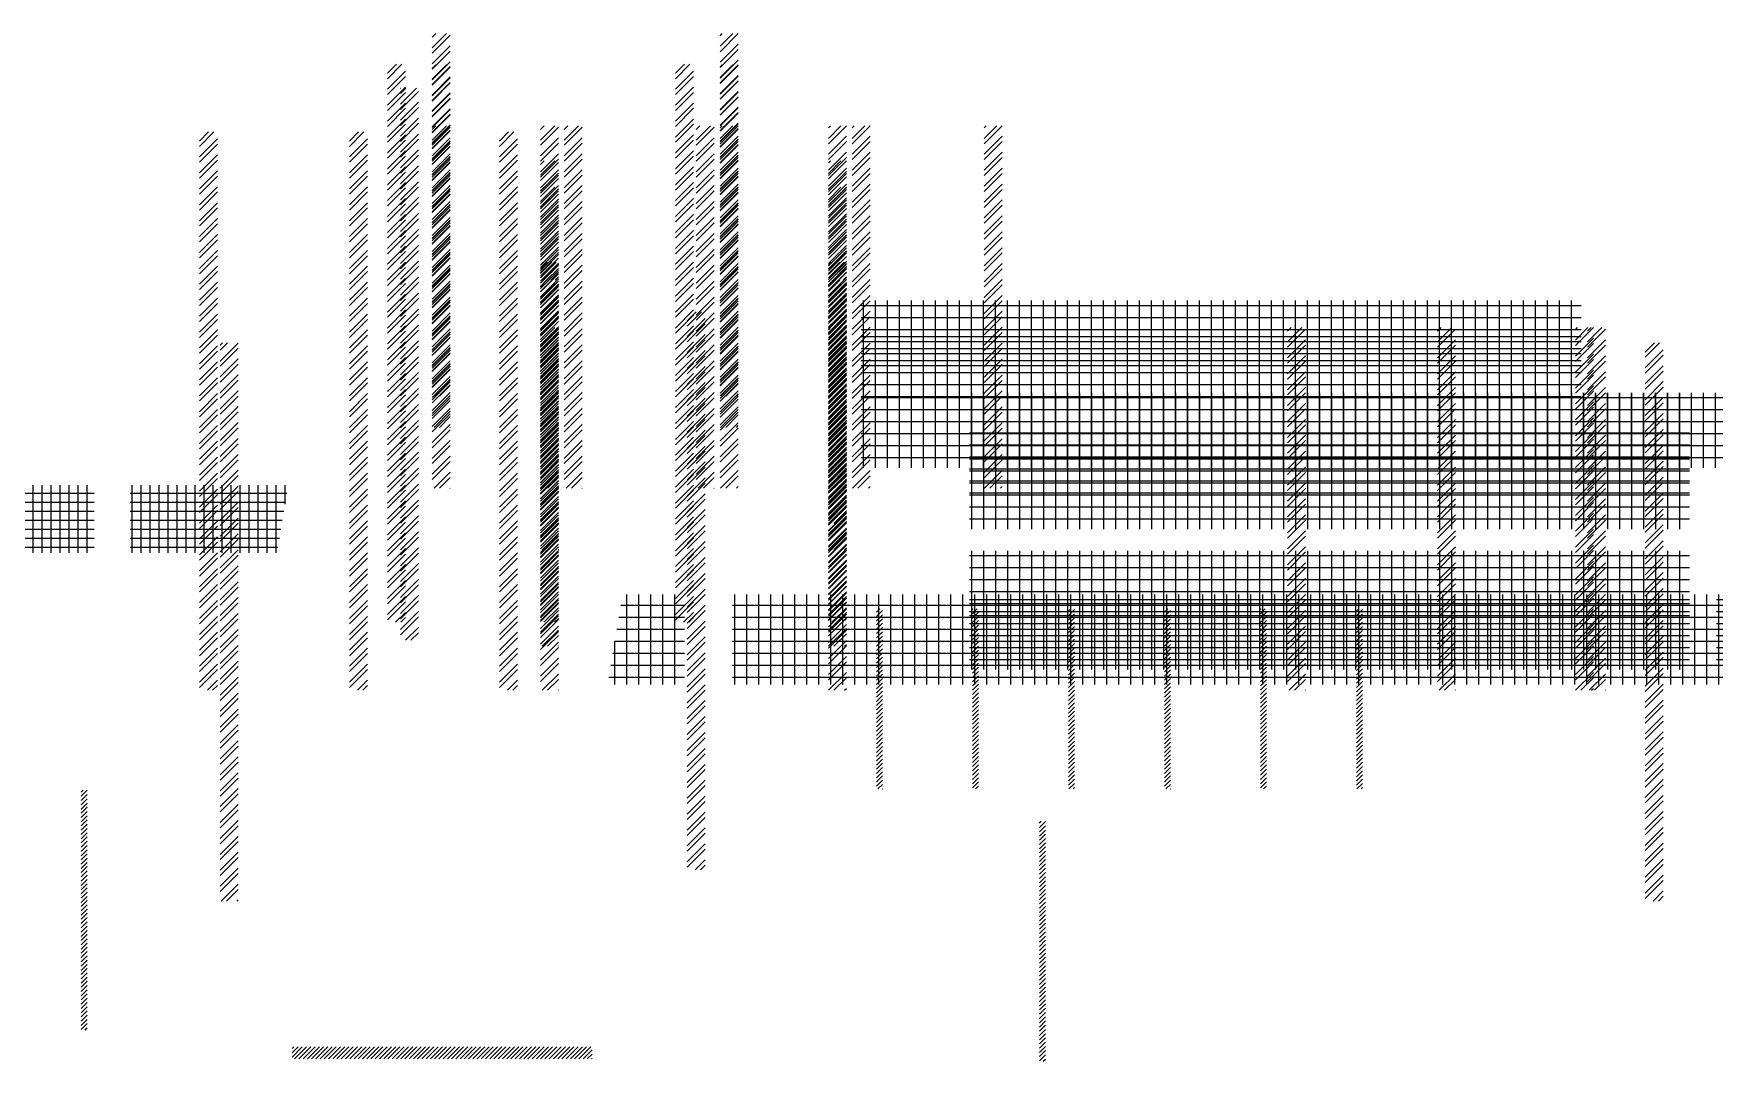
# Paper-space layout 'Layout1' of a CAD drawing. Extents: x -542 to 3071708, y -2912 to 2371007.
# Drawn here: x 19582 to 33588, y 9482 to 18043 of the extents above; entities that cross this region are included whole.
import ezdxf

# ---------------------------------------------------------------- set-up
doc = ezdxf.new("R2010")
doc.units = 0
doc.header["$LTSCALE"] = 500
doc.layers.get('0').update_dxf_attribs({"linetype": 'CONTINUOUS'})
doc.layers.add('DIM', color=2, linetype='CONTINUOUS')

# ---------------------------------------------------------------- blocks, each defined once
blk = doc.blocks.new('*X')
at = {"color": 0}
for p, q in [((2864, 18376), (2882, 18394)), ((2864, 18332), (2926, 18394)), ((2864, 18243), (3014, 18393)), ((2864, 18199), (3014, 18349)), ((14739, 18318), (14815, 18394)), ((14739, 18274), (14859, 18394)), ((2864, 18111), (3014, 18261)), ((2864, 18066), (3014, 18216)), ((14739, 18186), (14889, 18336)), ((14739, 18142), (14889, 18292)), ((2864, 17978), (3014, 18128)), ((2864, 17934), (3014, 18084)), ((14739, 18053), (14889, 18203)), ((14739, 18009), (14889, 18159)), ((14739, 17921), (14889, 18071)), ((2864, 17845), (3014, 17995)), ((2864, 17801), (3014, 17951)), ((14739, 17876), (14889, 18026)), ((14739, 17788), (14889, 17938)), ((2864, 17713), (3014, 17863)), ((2864, 17669), (3014, 17819)), ((14739, 17744), (14889, 17894)), ((14739, 17655), (14889, 17805)), ((2864, 17580), (3014, 17730)), ((2864, 17536), (3014, 17686)), ((14739, 17611), (14889, 17761)), ((14739, 17523), (14889, 17673)), ((2864, 17448), (3014, 17598)), ((2864, 17403), (3014, 17553)), ((14739, 17479), (14889, 17629)), ((14739, 17390), (14889, 17540)), ((2864, 17315), (3014, 17465)), ((2864, 17271), (3014, 17421)), ((14739, 17346), (14889, 17496)), ((14739, 17258), (14889, 17408)), ((2864, 17183), (3014, 17333)), ((2864, 17138), (3014, 17288)), ((14739, 17213), (14889, 17363)), ((14739, 17125), (14889, 17275)), ((14739, 17081), (14889, 17231)), ((2864, 17050), (3014, 17200)), ((2864, 17006), (3014, 17156)), ((14739, 16992), (14889, 17142)), ((14739, 16948), (14889, 17098)), ((2864, 16917), (3014, 17067)), ((2864, 16873), (3014, 17023)), ((14739, 16860), (14889, 17010)), ((14739, 16816), (14889, 16966)), ((2864, 16785), (3014, 16935)), ((2864, 16741), (3014, 16891)), ((14739, 16727), (14889, 16877)), ((14739, 16683), (14889, 16833)), ((2864, 16652), (3014, 16802)), ((2864, 16608), (3014, 16758)), ((2864, 16520), (3014, 16670)), ((14739, 16595), (14889, 16745)), ((14739, 16551), (14889, 16701)), ((23805, 16645), (23924, 16764)), ((23805, 16734), (23836, 16764)), ((23805, 16601), (23955, 16751)), ((26205, 16659), (26310, 16764)), ((26205, 16614), (26355, 16764)), ((26205, 16747), (26222, 16764)), ((26205, 16526), (26355, 16676)), ((2864, 16475), (3014, 16625)), ((2864, 16387), (3014, 16537)), ((14739, 16462), (14889, 16612)), ((14739, 16418), (14889, 16568)), ((23805, 16513), (23955, 16663)), ((23805, 16468), (23955, 16618)), ((23805, 16380), (23955, 16530)), ((26205, 16482), (26355, 16632)), ((26205, 16393), (26355, 16543)), ((2864, 16343), (3014, 16493)), ((2864, 16254), (3014, 16404)), ((14739, 16330), (14889, 16480)), ((14739, 16285), (14889, 16435)), ((23805, 16336), (23955, 16486)), ((23805, 16247), (23955, 16397)), ((26205, 16349), (26355, 16499)), ((26205, 16261), (26355, 16411)), ((2864, 16210), (3014, 16360)), ((2864, 16122), (3014, 16272)), ((14739, 16197), (14889, 16347)), ((14739, 16153), (14889, 16303)), ((23805, 16203), (23955, 16353)), ((23805, 16115), (23955, 16265)), ((26205, 16217), (26355, 16367)), ((26205, 16128), (26355, 16278)), ((2864, 16078), (3014, 16228)), ((2864, 15989), (3014, 16139)), ((14739, 16064), (14889, 16214)), ((14739, 16020), (14889, 16170)), ((23805, 16071), (23955, 16221)), ((23805, 15982), (23955, 16132)), ((26205, 16084), (26355, 16234)), ((26205, 15996), (26355, 16146)), ((2864, 15945), (3014, 16095)), ((2864, 15857), (3014, 16007)), ((14739, 15932), (14889, 16082)), ((14739, 15888), (14889, 16038)), ((23805, 15938), (23955, 16088)), ((23805, 15850), (23955, 16000)), ((26205, 15952), (26355, 16102)), ((26205, 15863), (26355, 16013)), ((26205, 15819), (26355, 15969)), ((2864, 15812), (3014, 15962)), ((2864, 15724), (3014, 15874)), ((2864, 15680), (3014, 15830)), ((14739, 15799), (14889, 15949)), ((14739, 15755), (14889, 15905)), ((23805, 15805), (23955, 15955)), ((23805, 15717), (23955, 15867)), ((26205, 15731), (26355, 15881)), ((26205, 15686), (26355, 15836)), ((2864, 15592), (3014, 15742)), ((2864, 15547), (3014, 15697)), ((14739, 15667), (14889, 15817)), ((14739, 15622), (14889, 15772)), ((23805, 15673), (23955, 15823)), ((23805, 15584), (23955, 15734)), ((23805, 15540), (23955, 15690)), ((26205, 15598), (26355, 15748)), ((26205, 15554), (26355, 15704)), ((2864, 15459), (3014, 15609)), ((2864, 15415), (3014, 15565)), ((14739, 15534), (14889, 15684)), ((14739, 15490), (14889, 15640)), ((14739, 15402), (14889, 15552)), ((23805, 15452), (23955, 15602)), ((23805, 15408), (23955, 15558)), ((26205, 15465), (26355, 15615)), ((26205, 15421), (26355, 15571)), ((2864, 15326), (3014, 15476)), ((2864, 15282), (3014, 15432)), ((14739, 15357), (14889, 15507)), ((14739, 15269), (14889, 15419)), ((23805, 15319), (23955, 15469)), ((23805, 15275), (23955, 15425)), ((26205, 15333), (26355, 15483)), ((26205, 15289), (26355, 15439)), ((2864, 15194), (3014, 15344)), ((2864, 15150), (3014, 15300)), ((14739, 15225), (14889, 15375)), ((14739, 15136), (14889, 15286)), ((23805, 15187), (23955, 15337)), ((23805, 15143), (23955, 15293)), ((26205, 15200), (26355, 15350)), ((26205, 15156), (26355, 15306)), ((2864, 15061), (3014, 15211)), ((2864, 15017), (3014, 15167)), ((14739, 15092), (14889, 15242)), ((14739, 15004), (14889, 15154)), ((23805, 15054), (23955, 15204)), ((23805, 15010), (23955, 15160)), ((26205, 15068), (26355, 15218)), ((26205, 15023), (26355, 15173)), ((2864, 14929), (3014, 15079)), ((2864, 14884), (3014, 15034)), ((14739, 14960), (14889, 15110)), ((14739, 14871), (14889, 15021)), ((23805, 14922), (23955, 15072)), ((23805, 14877), (23955, 15027)), ((26205, 14935), (26355, 15085)), ((26205, 14891), (26355, 15041)), ((2864, 14796), (3014, 14946)), ((2864, 14752), (3014, 14902)), ((14739, 14827), (14889, 14977)), ((14739, 14739), (14889, 14889)), ((23805, 14789), (23955, 14939)), ((23805, 14745), (23955, 14895)), ((26205, 14802), (26355, 14952)), ((26205, 14758), (26355, 14908)), ((2864, 14663), (3014, 14813)), ((2864, 14619), (3014, 14769)), ((14739, 14694), (14889, 14844)), ((14739, 14606), (14889, 14756)), ((14739, 14562), (14889, 14712)), ((23805, 14656), (23955, 14806)), ((23805, 14612), (23955, 14762)), ((26205, 14670), (26355, 14820)), ((26205, 14626), (26355, 14776)), ((2864, 14531), (3014, 14681)), ((2864, 14487), (3014, 14637)), ((14739, 14473), (14889, 14623)), ((14739, 14429), (14889, 14579)), ((23805, 14524), (23955, 14674)), ((23805, 14480), (23955, 14630)), ((26205, 14537), (26355, 14687)), ((26205, 14493), (26355, 14643)), ((2864, 14398), (3014, 14548)), ((2864, 14354), (3014, 14504)), ((14739, 14341), (14889, 14491)), ((14739, 14297), (14889, 14447)), ((23805, 14391), (23955, 14541)), ((23805, 14347), (23955, 14497)), ((26205, 14405), (26355, 14555)), ((26205, 14361), (26355, 14511)), ((27380, 14500), (27580, 14500)), ((27400, 13915), (27400, 14540)), ((27500, 13915), (27500, 14540)), ((27580, 14500), (33380, 14500)), ((27600, 13915), (27600, 14540)), ((27700, 13915), (27700, 14540)), ((27800, 13915), (27800, 14540)), ((27900, 13915), (27900, 14540)), ((28000, 13915), (28000, 14540)), ((28100, 13915), (28100, 14540)), ((28200, 13915), (28200, 14540)), ((28300, 13915), (28300, 14540)), ((28400, 13915), (28400, 14540)), ((28500, 13915), (28500, 14540)), ((28600, 13915), (28600, 14540)), ((28700, 13915), (28700, 14540)), ((28800, 13915), (28800, 14540)), ((28900, 13915), (28900, 14540)), ((29000, 13915), (29000, 14540)), ((29100, 13915), (29100, 14540)), ((29200, 13915), (29200, 14540)), ((29300, 13915), (29300, 14540)), ((29400, 13915), (29400, 14540)), ((29500, 13915), (29500, 14540)), ((29600, 13915), (29600, 14540)), ((29700, 13915), (29700, 14540)), ((29800, 13915), (29800, 14540)), ((29900, 13915), (29900, 14540)), ((30000, 13915), (30000, 14540)), ((30100, 13915), (30100, 14540)), ((30200, 13915), (30200, 14540)), ((30300, 13915), (30300, 14540)), ((30400, 13915), (30400, 14540)), ((30500, 13915), (30500, 14540)), ((30600, 13915), (30600, 14540)), ((30700, 13915), (30700, 14540)), ((30800, 13915), (30800, 14540)), ((30900, 13915), (30900, 14540)), ((31000, 13915), (31000, 14540)), ((31100, 13915), (31100, 14540)), ((31200, 13915), (31200, 14540)), ((31300, 13915), (31300, 14540)), ((31400, 13915), (31400, 14540)), ((31500, 13915), (31500, 14540)), ((31600, 13915), (31600, 14540)), ((31700, 13915), (31700, 14540)), ((31800, 13915), (31800, 14540)), ((31900, 13915), (31900, 14540)), ((32000, 13915), (32000, 14540)), ((32100, 13915), (32100, 14540)), ((32200, 13915), (32200, 14540)), ((32300, 13915), (32300, 14540)), ((32400, 13915), (32400, 14540)), ((32500, 13915), (32500, 14540)), ((32600, 13915), (32600, 14540)), ((32700, 13915), (32700, 14540)), ((32800, 13915), (32800, 14540)), ((32900, 13915), (32900, 14540)), ((33000, 13915), (33000, 14540)), ((33100, 13915), (33100, 14540)), ((33200, 13915), (33200, 14540)), ((33300, 13915), (33300, 14540)), ((2864, 14266), (3014, 14416)), ((2864, 14221), (3014, 14371)), ((9690, 14392), (9706, 14409)), ((9690, 14357), (9740, 14407)), ((9690, 14322), (9740, 14372)), ((9690, 14286), (9740, 14336)), ((9690, 14251), (9740, 14301)), ((14739, 14208), (14889, 14358)), ((14739, 14164), (14889, 14314)), ((23805, 14259), (23955, 14409)), ((23805, 14214), (23955, 14364)), ((26205, 14272), (26355, 14422)), ((26205, 14228), (26355, 14378)), ((26205, 14140), (26355, 14290)), ((27380, 14400), (27580, 14400)), ((27380, 14300), (27580, 14300)), ((27580, 14400), (33380, 14400)), ((27580, 14300), (33380, 14300)), ((2864, 14133), (3014, 14283)), ((2864, 14089), (3014, 14239)), ((2864, 14001), (3014, 14151)), ((9690, 14216), (9740, 14266)), ((9690, 14180), (9740, 14230)), ((9690, 14145), (9740, 14195)), ((9690, 14110), (9740, 14160)), ((14739, 14076), (14889, 14226)), ((14739, 14031), (14889, 14181)), ((23805, 14126), (23955, 14276)), ((23805, 14082), (23955, 14232)), ((26205, 14095), (26355, 14245)), ((26205, 14007), (26355, 14157)), ((27380, 14200), (27580, 14200)), ((27580, 14200), (33380, 14200)), ((2864, 13956), (3014, 14106)), ((2864, 13868), (3014, 14018)), ((9690, 14074), (9740, 14124)), ((9690, 14039), (9740, 14089)), ((9690, 14003), (9740, 14053)), ((9690, 13968), (9740, 14018)), ((14739, 13943), (14889, 14093)), ((14739, 13899), (14889, 14049)), ((23805, 13993), (23955, 14143)), ((23805, 13949), (23955, 14099)), ((23805, 13861), (23955, 14011)), ((26205, 13963), (26355, 14113)), ((26205, 13874), (26355, 14024)), ((27380, 14100), (27580, 14100)), ((27580, 14100), (33380, 14100)), ((2864, 13824), (3014, 13974)), ((2873, 13744), (3014, 13885)), ((9690, 13933), (9740, 13983)), ((9690, 13897), (9740, 13947)), ((9690, 13862), (9740, 13912)), ((9690, 13827), (9740, 13877)), ((14739, 13811), (14889, 13961)), ((14739, 13766), (14889, 13916)), ((23805, 13817), (23955, 13967)), ((23821, 13744), (23955, 13878)), ((26205, 13830), (26355, 13980)), ((26207, 13744), (26355, 13892)), ((27380, 14000), (27580, 14000)), ((27580, 14000), (33380, 14000)), ((2917, 13744), (3014, 13841)), ((3005, 13744), (3014, 13753)), ((9690, 13791), (9740, 13841)), ((9690, 13756), (9740, 13806)), ((9690, 13721), (9740, 13771)), ((9690, 13685), (9740, 13735)), ((14805, 13744), (14889, 13828)), ((14849, 13744), (14889, 13784)), ((23865, 13744), (23955, 13834)), ((23953, 13744), (23955, 13746)), ((26251, 13744), (26355, 13848)), ((26340, 13744), (26355, 13759)), ((9690, 13650), (9740, 13700)), ((9690, 13615), (9740, 13665)), ((9690, 13579), (9740, 13629)), ((9690, 13544), (9740, 13594)), ((9690, 13509), (9740, 13559)), ((9690, 13473), (9740, 13523)), ((9690, 13438), (9740, 13488)), ((9690, 13402), (9740, 13452)), ((9690, 13367), (9740, 13417)), ((9690, 13332), (9740, 13382)), ((9690, 13296), (9740, 13346)), ((9690, 13261), (9740, 13311)), ((9690, 13226), (9740, 13276)), ((9690, 13190), (9740, 13240)), ((9690, 13155), (9740, 13205)), ((9690, 13120), (9740, 13170)), ((9690, 13084), (9740, 13134)), ((9690, 13049), (9740, 13099)), ((9690, 13014), (9740, 13064)), ((9690, 12978), (9740, 13028)), ((9690, 12943), (9740, 12993)), ((9690, 12907), (9740, 12957)), ((9690, 12872), (9740, 12922)), ((9690, 12837), (9740, 12887)), ((9690, 12801), (9740, 12851)), ((9690, 12766), (9740, 12816)), ((9690, 12731), (9740, 12781)), ((9690, 12695), (9740, 12745)), ((9690, 12660), (9740, 12710)), ((9690, 12625), (9740, 12675)), ((9690, 12589), (9740, 12639)), ((3464, 12444), (3548, 12529)), ((3464, 12479), (3513, 12529)), ((3464, 12515), (3478, 12529)), ((3484, 12429), (3584, 12529)), ((3519, 12429), (3619, 12529)), ((3554, 12429), (3654, 12529)), ((3590, 12429), (3690, 12529)), ((3625, 12429), (3725, 12529)), ((3661, 12429), (3761, 12529)), ((3696, 12429), (3796, 12529)), ((3731, 12429), (3831, 12529)), ((3767, 12429), (3867, 12529)), ((3802, 12429), (3902, 12529)), ((3837, 12429), (3937, 12529)), ((3873, 12429), (3973, 12529)), ((3908, 12429), (4008, 12529)), ((3943, 12429), (4043, 12529)), ((3979, 12429), (4079, 12529)), ((4014, 12429), (4114, 12529)), ((4049, 12429), (4149, 12529)), ((4085, 12429), (4185, 12529)), ((4120, 12429), (4220, 12529)), ((4155, 12429), (4255, 12529)), ((4191, 12429), (4291, 12529)), ((4226, 12429), (4326, 12529)), ((4262, 12429), (4362, 12529)), ((4297, 12429), (4397, 12529)), ((4332, 12429), (4432, 12529)), ((4368, 12429), (4468, 12529)), ((4403, 12429), (4503, 12529)), ((4438, 12429), (4538, 12529)), ((4474, 12429), (4574, 12529)), ((4509, 12429), (4609, 12529)), ((4544, 12429), (4644, 12529)), ((4580, 12429), (4680, 12529)), ((4615, 12429), (4715, 12529)), ((4650, 12429), (4750, 12529)), ((4686, 12429), (4786, 12529)), ((4721, 12429), (4821, 12529)), ((4757, 12429), (4857, 12529)), ((4792, 12429), (4892, 12529)), ((4827, 12429), (4927, 12529)), ((4863, 12429), (4963, 12529)), ((4898, 12429), (4998, 12529)), ((4933, 12429), (5033, 12529)), ((4969, 12429), (5069, 12529)), ((5004, 12429), (5104, 12529)), ((5039, 12429), (5139, 12529)), ((5075, 12429), (5175, 12529)), ((5110, 12429), (5210, 12529)), ((5145, 12429), (5245, 12529)), ((5181, 12429), (5281, 12529)), ((5216, 12429), (5316, 12529)), ((5252, 12429), (5352, 12529)), ((5287, 12429), (5387, 12529)), ((5322, 12429), (5422, 12529)), ((5358, 12429), (5458, 12529)), ((5393, 12429), (5493, 12529)), ((5428, 12429), (5528, 12529)), ((5464, 12429), (5564, 12529)), ((5499, 12429), (5599, 12529)), ((5534, 12429), (5634, 12529)), ((5570, 12429), (5670, 12529)), ((5605, 12429), (5705, 12529)), ((5640, 12429), (5740, 12529)), ((5676, 12429), (5776, 12529)), ((5711, 12429), (5811, 12529)), ((5746, 12429), (5846, 12529)), ((5782, 12429), (5882, 12529)), ((5817, 12429), (5917, 12529)), ((5853, 12429), (5953, 12529)), ((5888, 12429), (5964, 12504)), ((5923, 12429), (5964, 12469)), ((9690, 12554), (9740, 12604)), ((9690, 12519), (9740, 12569)), ((9690, 12483), (9740, 12533)), ((9690, 12448), (9740, 12498)), ((5959, 12429), (5964, 12434)), ((9690, 12413), (9740, 12463)), ((9722, 12409), (9740, 12427)), ((2739, 10031), (2816, 10108)), ((2739, 9986), (2860, 10108)), ((14614, 9973), (14748, 10108)), ((14614, 10106), (14616, 10108)), ((14614, 10062), (14660, 10108)), ((2739, 9898), (2889, 10048)), ((2739, 9854), (2889, 10004)), ((14614, 9929), (14764, 10079)), ((14614, 9841), (14764, 9991)), ((14614, 9796), (14764, 9946)), ((2739, 9765), (2889, 9915)), ((2739, 9721), (2889, 9871)), ((14614, 9708), (14764, 9858)), ((14614, 9664), (14764, 9814)), ((2739, 9633), (2889, 9783)), ((2739, 9589), (2889, 9739)), ((14614, 9575), (14764, 9725)), ((14614, 9531), (14764, 9681)), ((2739, 9500), (2889, 9650)), ((2739, 9456), (2889, 9606)), ((14614, 9443), (14764, 9593)), ((14614, 9399), (14764, 9549)), ((2739, 9368), (2889, 9518)), ((2739, 9324), (2889, 9474)), ((2739, 9235), (2889, 9385)), ((14614, 9310), (14764, 9460)), ((14614, 9266), (14764, 9416)), ((2739, 9191), (2889, 9341)), ((2739, 9103), (2889, 9253)), ((14614, 9178), (14764, 9328)), ((14614, 9134), (14764, 9284)), ((2739, 9058), (2889, 9208)), ((2739, 8970), (2889, 9120)), ((14614, 9045), (14764, 9195)), ((14614, 9001), (14764, 9151)), ((2739, 8926), (2889, 9076)), ((2739, 8837), (2889, 8987)), ((14614, 8913), (14764, 9063)), ((14614, 8868), (14764, 9018)), ((2739, 8793), (2889, 8943)), ((2739, 8705), (2889, 8855)), ((14614, 8780), (14764, 8930)), ((14614, 8736), (14764, 8886)), ((2739, 8661), (2889, 8811)), ((2739, 8572), (2889, 8722)), ((14614, 8647), (14764, 8797)), ((14614, 8603), (14764, 8753)), ((2739, 8528), (2889, 8678)), ((2739, 8440), (2889, 8590)), ((2739, 8395), (2889, 8545)), ((14614, 8515), (14764, 8665)), ((14614, 8471), (14764, 8621)), ((2739, 8307), (2889, 8457)), ((2739, 8263), (2889, 8413)), ((4014, 8327), (4145, 8458)), ((4014, 8362), (4109, 8458)), ((4014, 8398), (4074, 8458)), ((4014, 8433), (4038, 8458)), ((4030, 8308), (4164, 8442)), ((4065, 8308), (4164, 8406)), ((14614, 8382), (14764, 8532)), ((14614, 8338), (14764, 8488)), ((2739, 8174), (2889, 8324)), ((2739, 8130), (2889, 8280)), ((4014, 8256), (4065, 8308)), ((4014, 8212), (4109, 8308)), ((4014, 8124), (4164, 8274)), ((4101, 8308), (4164, 8371)), ((4136, 8308), (4164, 8336)), ((14614, 8250), (14764, 8400)), ((14614, 8205), (14764, 8355)), ((14614, 8117), (14764, 8267)), ((2739, 8042), (2889, 8192)), ((2739, 7998), (2889, 8148)), ((4014, 8079), (4164, 8229)), ((4014, 7991), (4164, 8141)), ((14614, 8073), (14764, 8223)), ((14614, 7984), (14764, 8134)), ((2739, 7909), (2889, 8059)), ((2739, 7865), (2889, 8015)), ((4014, 7947), (4164, 8097)), ((4014, 7858), (4164, 8008)), ((14614, 7940), (14764, 8090)), ((14614, 7852), (14764, 8002)), ((2739, 7777), (2889, 7927)), ((2739, 7733), (2889, 7883)), ((4014, 7814), (4164, 7964)), ((4014, 7726), (4164, 7876)), ((14614, 7808), (14764, 7958)), ((14614, 7719), (14764, 7869)), ((2739, 7644), (2889, 7794)), ((2739, 7600), (2889, 7750)), ((4014, 7682), (4164, 7832)), ((4014, 7593), (4164, 7743)), ((14614, 7675), (14764, 7825)), ((14614, 7587), (14764, 7737)), ((2739, 7512), (2889, 7662)), ((2739, 7467), (2889, 7617)), ((4014, 7549), (4164, 7699)), ((4014, 7461), (4164, 7611)), ((4014, 7417), (4164, 7567)), ((14614, 7543), (14764, 7693)), ((14614, 7454), (14764, 7604)), ((2739, 7379), (2889, 7529)), ((2739, 7335), (2889, 7485)), ((4014, 7328), (4164, 7478)), ((4014, 7284), (4164, 7434)), ((14614, 7410), (14764, 7560)), ((14614, 7322), (14764, 7472)), ((14614, 7277), (14764, 7427)), ((2739, 7246), (2889, 7396)), ((2739, 7202), (2889, 7352)), ((4014, 7196), (4164, 7346)), ((4014, 7151), (4164, 7301)), ((14614, 7189), (14764, 7339)), ((14614, 7145), (14764, 7295)), ((2739, 7114), (2889, 7264)), ((2739, 7070), (2889, 7220)), ((4014, 7063), (4164, 7213)), ((4014, 7019), (4164, 7169)), ((14614, 7056), (14764, 7206)), ((14614, 7012), (14764, 7162)), ((2739, 6981), (2889, 7131)), ((2739, 6937), (2889, 7087)), ((4014, 6930), (4164, 7080)), ((4014, 6886), (4164, 7036)), ((14614, 6924), (14764, 7074)), ((14614, 6880), (14764, 7030)), ((2739, 6849), (2889, 6999)), ((2739, 6804), (2889, 6954)), ((2739, 6716), (2889, 6866)), ((4014, 6798), (4164, 6948)), ((4014, 6754), (4164, 6904)), ((14614, 6791), (14764, 6941)), ((14614, 6747), (14764, 6897)), ((2739, 6672), (2889, 6822)), ((2739, 6583), (2889, 6733)), ((4014, 6665), (4164, 6815)), ((4014, 6621), (4164, 6771)), ((14614, 6659), (14764, 6809)), ((14614, 6614), (14764, 6764)), ((2739, 6539), (2889, 6689)), ((2739, 6451), (2889, 6601)), ((4014, 6533), (4164, 6683)), ((4014, 6488), (4164, 6638)), ((14614, 6526), (14764, 6676)), ((14614, 6482), (14764, 6632)), ((2739, 6407), (2889, 6557)), ((2739, 6318), (2889, 6468)), ((4014, 6400), (4164, 6550)), ((4014, 6356), (4164, 6506)), ((14614, 6393), (14764, 6543)), ((14614, 6349), (14764, 6499)), ((2739, 6274), (2889, 6424)), ((2739, 6186), (2889, 6336)), ((4014, 6267), (4164, 6417)), ((4014, 6223), (4164, 6373)), ((14614, 6261), (14764, 6411)), ((14614, 6217), (14764, 6367)), ((2739, 6142), (2889, 6292)), ((2739, 6053), (2889, 6203)), ((4014, 6135), (4164, 6285)), ((4014, 6091), (4164, 6241)), ((14614, 6128), (14764, 6278)), ((14614, 6084), (14764, 6234)), ((2739, 6009), (2889, 6159)), ((2739, 5921), (2889, 6071)), ((2739, 5876), (2889, 6026)), ((4014, 6002), (4164, 6152)), ((4014, 5958), (4164, 6108)), ((14614, 5996), (14764, 6146)), ((14614, 5952), (14764, 6102)), ((2739, 5788), (2889, 5938)), ((2739, 5744), (2889, 5894)), ((4014, 5870), (4164, 6020)), ((4014, 5826), (4164, 5976)), ((4014, 5737), (4164, 5887)), ((14614, 5863), (14764, 6013)), ((14614, 5819), (14764, 5969)), ((20900, 5138), (20900, 5888)), ((21000, 5138), (21000, 5888)), ((21100, 5138), (21100, 5888)), ((21200, 5138), (21200, 5888)), ((21300, 5138), (21300, 5888)), ((21800, 5138), (21800, 5888)), ((21900, 5138), (21900, 5888)), ((22000, 5138), (22000, 5888)), ((22100, 5138), (22100, 5888)), ((22200, 5138), (22200, 5888)), ((22300, 5138), (22300, 5888)), ((22400, 5138), (22400, 5888)), ((22500, 5138), (22500, 5888)), ((22600, 5138), (22600, 5888)), ((22700, 5138), (22700, 5888)), ((22800, 5138), (22800, 5888)), ((22900, 5138), (22900, 5888)), ((23000, 5138), (23000, 5888)), ((23100, 5138), (23100, 5888)), ((23200, 5138), (23200, 5888)), ((23300, 5138), (23300, 5888)), ((23400, 5138), (23400, 5888)), ((23500, 5138), (23500, 5888)), ((23600, 5138), (23600, 5888)), ((23700, 5138), (23700, 5888)), ((23800, 5138), (23800, 5888)), ((23900, 5138), (23900, 5888)), ((24000, 5138), (24000, 5888)), ((24100, 5138), (24100, 5888)), ((24200, 5138), (24200, 5888)), ((24300, 5138), (24300, 5888)), ((24400, 5138), (24400, 5888)), ((24500, 5138), (24500, 5888)), ((24600, 5138), (24600, 5888)), ((24700, 5138), (24700, 5888)), ((24800, 5138), (24800, 5888)), ((24900, 5138), (24900, 5888)), ((25000, 5138), (25000, 5888)), ((25100, 5138), (25100, 5888)), ((25200, 5138), (25200, 5888)), ((25300, 5138), (25300, 5888)), ((25400, 5138), (25400, 5888)), ((25500, 5138), (25500, 5888)), ((25600, 5138), (25600, 5888)), ((25700, 5138), (25700, 5888)), ((25800, 5138), (25800, 5888)), ((25900, 5138), (25900, 5888)), ((26000, 5138), (26000, 5888)), ((26100, 5138), (26100, 5888)), ((26200, 5138), (26200, 5888)), ((26300, 5138), (26300, 5888)), ((26400, 5138), (26400, 5888)), ((26500, 5138), (26500, 5888)), ((26600, 5138), (26600, 5888)), ((26700, 5138), (26700, 5888)), ((26800, 5138), (26800, 5888)), ((26900, 5138), (26900, 5888)), ((27000, 5138), (27000, 5888)), ((27100, 5138), (27100, 5888)), ((27200, 5138), (27200, 5888)), ((27300, 5138), (27300, 5888)), ((27800, 5138), (27800, 5888)), ((27900, 5138), (27900, 5888)), ((28000, 5138), (28000, 5888)), ((28100, 5138), (28100, 5888)), ((28200, 5138), (28200, 5888)), ((28300, 5138), (28300, 5888)), ((28400, 5138), (28400, 5888)), ((28500, 5138), (28500, 5888)), ((28600, 5138), (28600, 5888)), ((28700, 5138), (28700, 5888)), ((28800, 5138), (28800, 5888)), ((28900, 5138), (28900, 5888)), ((29000, 5138), (29000, 5888)), ((29100, 5138), (29100, 5888)), ((29200, 5138), (29200, 5888)), ((29300, 5138), (29300, 5888)), ((29400, 5138), (29400, 5888)), ((29500, 5677), (29500, 5888)), ((2739, 5655), (2889, 5805)), ((2739, 5611), (2889, 5761)), ((4014, 5693), (4164, 5843)), ((4014, 5605), (4164, 5755)), ((14614, 5731), (14764, 5881)), ((14614, 5686), (14764, 5836)), ((14614, 5598), (14764, 5748)), ((20850, 5800), (21380, 5800)), ((21780, 5800), (27380, 5800)), ((27780, 5800), (29521, 5800)), ((2739, 5523), (2889, 5673)), ((2739, 5479), (2889, 5629)), ((4014, 5560), (4164, 5710)), ((4014, 5472), (4164, 5622)), ((14614, 5554), (14764, 5704)), ((14656, 5508), (14764, 5615)), ((20833, 5700), (21380, 5700)), ((21780, 5700), (27380, 5700)), ((27780, 5700), (29504, 5700)), ((2806, 5458), (2889, 5540)), ((2850, 5458), (2889, 5496)), ((4044, 5458), (4164, 5578)), ((4132, 5458), (4164, 5489)), ((6814, 5541), (6842, 5569)), ((6814, 5505), (6864, 5555)), ((6814, 5470), (6864, 5520)), ((6814, 5435), (6864, 5485)), ((7614, 5528), (7655, 5569)), ((7614, 5563), (7620, 5569)), ((7614, 5492), (7664, 5542)), ((7614, 5457), (7664, 5507)), ((7614, 5422), (7664, 5472)), ((8414, 5550), (8433, 5569)), ((8414, 5514), (8464, 5564)), ((8414, 5479), (8464, 5529)), ((8414, 5444), (8464, 5494)), ((14700, 5508), (14764, 5571)), ((20800, 5138), (20800, 5501)), ((20800, 5500), (21380, 5500)), ((20816, 5600), (21380, 5600)), ((21780, 5600), (27380, 5600)), ((21780, 5500), (27380, 5500)), ((27780, 5600), (29487, 5600)), ((27780, 5500), (29470, 5500)), ((6814, 5399), (6864, 5449)), ((6814, 5364), (6864, 5414)), ((6814, 5329), (6864, 5379)), ((6814, 5293), (6864, 5343)), ((7614, 5386), (7664, 5436)), ((7614, 5351), (7664, 5401)), ((7614, 5315), (7664, 5365)), ((7614, 5280), (7664, 5330)), ((8414, 5408), (8464, 5458)), ((8414, 5373), (8464, 5423)), ((8414, 5338), (8464, 5388)), ((8414, 5302), (8464, 5352)), ((20783, 5400), (21380, 5400)), ((21780, 5400), (27380, 5400)), ((27780, 5400), (29454, 5400)), ((6814, 5258), (6864, 5308)), ((6814, 5223), (6864, 5273)), ((6814, 5187), (6864, 5237)), ((6814, 5152), (6864, 5202)), ((7614, 5245), (7664, 5295)), ((7614, 5209), (7664, 5259)), ((7614, 5174), (7664, 5224)), ((7614, 5139), (7664, 5189)), ((8414, 5267), (8464, 5317)), ((8414, 5232), (8464, 5282)), ((8414, 5196), (8464, 5246)), ((8414, 5161), (8464, 5211)), ((20750, 5200), (21380, 5200)), ((20766, 5300), (21380, 5300)), ((21780, 5300), (27380, 5300)), ((21780, 5200), (27380, 5200)), ((27780, 5300), (29437, 5300)), ((27780, 5200), (29420, 5200)), ((6814, 5117), (6864, 5167)), ((6814, 5081), (6864, 5131)), ((6814, 5046), (6864, 5096)), ((6814, 5010), (6864, 5060)), ((7614, 5103), (7664, 5153)), ((7614, 5068), (7664, 5118)), ((7614, 5033), (7664, 5083)), ((7614, 4997), (7664, 5047)), ((8414, 5126), (8464, 5176)), ((8414, 5090), (8464, 5140)), ((8414, 5055), (8464, 5105)), ((8414, 5019), (8464, 5069)), ((6814, 4975), (6864, 5025)), ((6814, 4940), (6864, 4990)), ((6814, 4904), (6864, 4954)), ((6814, 4869), (6864, 4919)), ((7614, 4962), (7664, 5012)), ((7614, 4927), (7664, 4977)), ((7614, 4891), (7664, 4941)), ((7614, 4856), (7664, 4906)), ((8414, 4984), (8464, 5034)), ((8414, 4949), (8464, 4999)), ((8414, 4913), (8464, 4963)), ((8414, 4878), (8464, 4928)), ((6814, 4834), (6864, 4884)), ((6814, 4798), (6864, 4848)), ((6814, 4763), (6864, 4813)), ((6814, 4728), (6864, 4778)), ((7614, 4821), (7664, 4871)), ((7614, 4785), (7664, 4835)), ((7614, 4750), (7664, 4800)), ((7614, 4714), (7664, 4764)), ((8414, 4843), (8464, 4893)), ((8414, 4807), (8464, 4857)), ((8414, 4772), (8464, 4822)), ((8414, 4737), (8464, 4787)), ((6814, 4692), (6864, 4742)), ((6814, 4657), (6864, 4707)), ((6814, 4622), (6864, 4672)), ((6814, 4586), (6864, 4636)), ((7614, 4679), (7664, 4729)), ((7614, 4644), (7664, 4694)), ((7614, 4608), (7664, 4658)), ((7614, 4573), (7664, 4623)), ((8414, 4701), (8464, 4751)), ((8414, 4666), (8464, 4716)), ((8414, 4631), (8464, 4681)), ((8414, 4595), (8464, 4645)), ((6814, 4551), (6864, 4601)), ((6814, 4515), (6864, 4565)), ((6814, 4480), (6864, 4530)), ((6814, 4445), (6864, 4495)), ((7614, 4538), (7664, 4588)), ((7614, 4502), (7664, 4552)), ((7614, 4467), (7664, 4517)), ((8414, 4560), (8464, 4610)), ((8414, 4525), (8464, 4575)), ((8414, 4489), (8464, 4539)), ((8414, 4454), (8464, 4504)), ((6814, 4409), (6864, 4459)), ((6814, 4374), (6864, 4424)), ((6814, 4339), (6864, 4389)), ((6814, 4303), (6864, 4353)), ((7614, 4432), (7664, 4482)), ((7614, 4396), (7664, 4446)), ((7614, 4361), (7664, 4411)), ((7614, 4326), (7664, 4376)), ((8414, 4418), (8464, 4468)), ((8414, 4383), (8464, 4433)), ((8414, 4348), (8464, 4398)), ((8414, 4312), (8464, 4362)), ((6814, 4268), (6864, 4318)), ((6814, 4233), (6864, 4283)), ((6814, 4197), (6864, 4247)), ((6814, 4162), (6864, 4212)), ((7614, 4290), (7664, 4340)), ((7614, 4255), (7664, 4305)), ((7614, 4219), (7664, 4269)), ((7614, 4184), (7664, 4234)), ((8414, 4277), (8464, 4327)), ((8414, 4242), (8464, 4292)), ((8414, 4206), (8464, 4256)), ((8414, 4171), (8464, 4221)), ((6814, 4127), (6864, 4177)), ((6814, 4091), (6864, 4141)), ((6827, 4069), (6864, 4106)), ((6862, 4069), (6864, 4071)), ((7614, 4149), (7664, 4199)), ((7614, 4113), (7664, 4163)), ((7614, 4078), (7664, 4128)), ((7640, 4069), (7664, 4093)), ((8414, 4136), (8464, 4186)), ((8414, 4100), (8464, 4150)), ((8418, 4069), (8464, 4115)), ((8453, 4069), (8464, 4080))]:
    blk.add_line(p, q, dxfattribs=at)

psp = doc.layouts.get("Layout1")

# ---------------------------------------------------------------- block references
at = {"color": 0}
for p in [(19791, 7682), (22191, 7682), (3625, 7482), (3625, 7482), (8025, 7482), (8025, 7482), (-902, 512), (0, 512), (198, 512), (1298, 512), (0, 219), (0, 219), (0, 219), (0, 0), (0, 0), (0, 0), (0, 0), (0, -804), (0, -804), (0, -804), (0, -804), (0, -1170), (0, -1170), (0, -1170), (0, -1170), (6225, -1170), (6225, -1170), (7475, -1170), (7475, -1170), (8725, -1170), (8725, -1170)]:
    psp.add_blockref('*X', p, dxfattribs=at)
at = {"layer": 'DIM', "color": 0, "xscale": 0.75, "yscale": 0.75, "zscale": 0.75}
psp.add_blockref('*X', (-448, 9865), dxfattribs=at)
at = {"layer": 'DIM', "color": 0}
for p in [(-902, 1279), (-902, 1019), (10289, -2667), (18273, -2927)]:
    psp.add_blockref('*X', p, dxfattribs=at)

doc.saveas('drawing.dxf')
